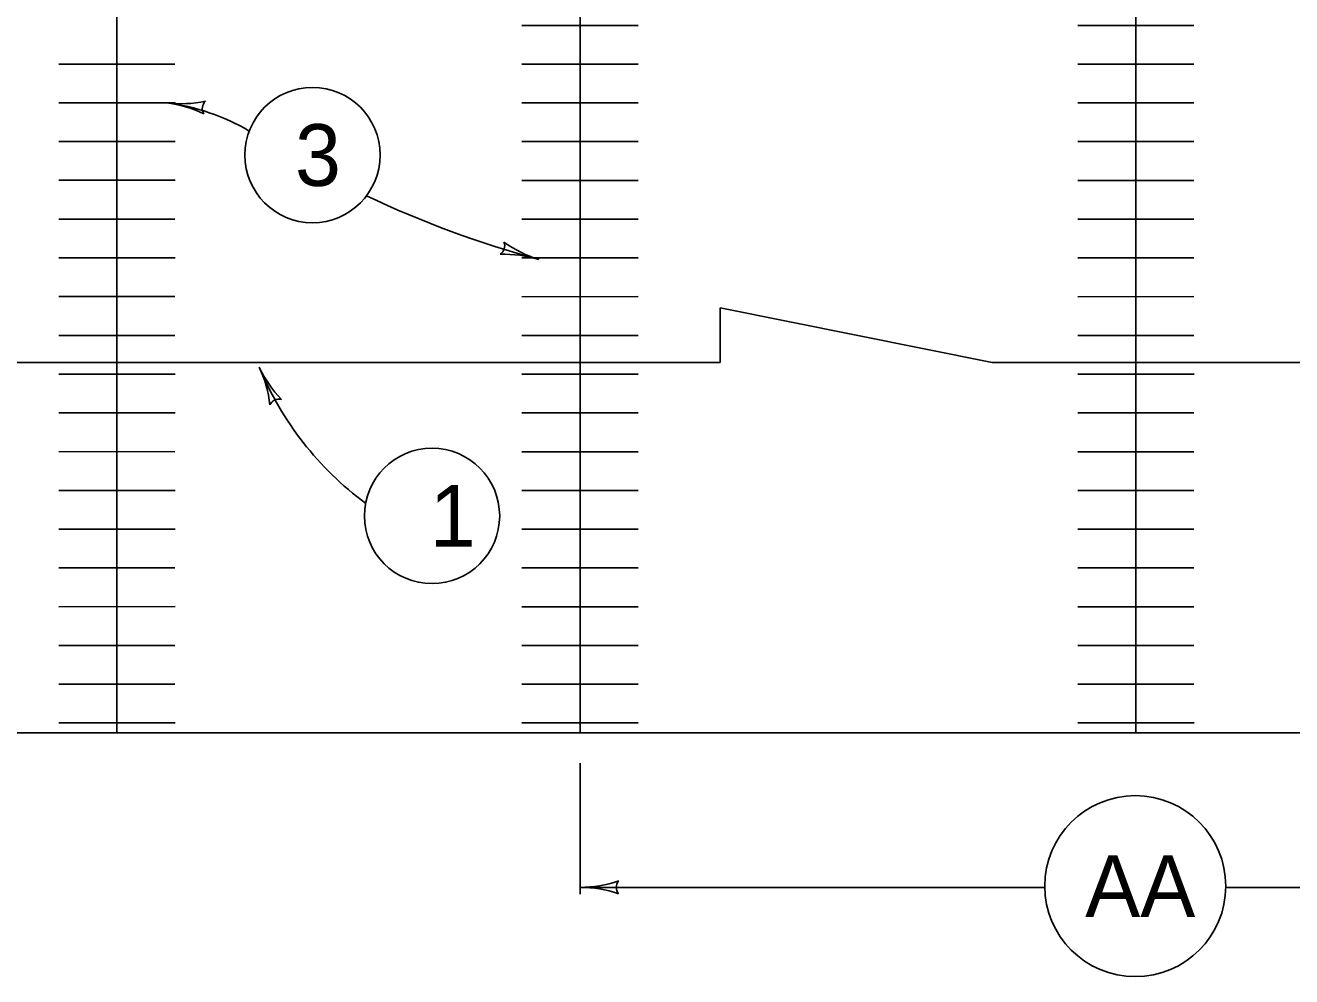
# Model space of a CAD drawing. Extents: x 1007 to 1035.5, y 1000.5 to 1021.5.
# Drawn here: x 1009.062 to 1013.163, y 1010.912 to 1013.993 of the extents above; entities that cross this region are included whole.
import ezdxf

# ---------------------------------------------------------------- set-up
doc = ezdxf.new("R2010")
doc.units = 0
doc.layers.add('Level 1', color=7, linetype='Continuous')
doc.layers.add('Level 2', color=7, linetype='Continuous')

msp = doc.modelspace()

# ---------------------------------------------------------------- linework, layer by layer
at = {"layer": 'Level 1'}
for p, q in [((1009.3586, 1013.9929), (1009.3587, 1014.1017)), ((1010.8586, 1013.9928), (1010.8587, 1014.1016)), ((1012.6586, 1013.9928), (1012.6587, 1014.1016)), ((1009.3587, 1011.7017), (1009.3586, 1013.9929)), ((1010.6703, 1013.9929), (1011.0469, 1013.9929)), ((1010.8587, 1011.7017), (1010.8586, 1013.9929)), ((1010.8587, 1011.7016), (1010.8586, 1013.9928)), ((1012.4703, 1013.9929), (1012.8469, 1013.9929)), ((1012.6587, 1011.7016), (1012.6586, 1013.9928)), ((1009.1704, 1013.8676), (1009.5469, 1013.8676)), ((1010.6704, 1013.8675), (1011.0469, 1013.8675)), ((1012.4704, 1013.8675), (1012.8469, 1013.8675)), ((1009.1704, 1013.7421), (1009.547, 1013.742)), ((1010.6704, 1013.742), (1011.047, 1013.7419)), ((1012.4704, 1013.742), (1012.847, 1013.7419)), ((1009.1704, 1013.6164), (1009.547, 1013.6164)), ((1010.6704, 1013.6163), (1011.047, 1013.6163)), ((1012.4704, 1013.6163), (1012.847, 1013.6163)), ((1009.1703, 1013.4911), (1009.547, 1013.4911)), ((1010.6703, 1013.491), (1011.047, 1013.491)), ((1012.4703, 1013.491), (1012.847, 1013.491)), ((1009.1704, 1013.3655), (1009.5469, 1013.3655)), ((1010.6704, 1013.3654), (1011.0469, 1013.3654)), ((1012.4704, 1013.3654), (1012.8469, 1013.3654)), ((1009.1705, 1013.24), (1009.547, 1013.24)), ((1010.6705, 1013.2399), (1011.047, 1013.2399)), ((1012.4705, 1013.2399), (1012.847, 1013.2399)), ((1009.1704, 1013.1144), (1009.5469, 1013.1145)), ((1010.6704, 1013.1143), (1011.0469, 1013.1144)), ((1012.4704, 1013.1143), (1012.8469, 1013.1144)), ((1011.3127, 1012.9016), (1011.3127, 1013.0778)), ((1011.3127, 1013.0778), (1012.1931, 1012.9016)), ((1009.1704, 1012.989), (1009.5469, 1012.9891)), ((1010.6704, 1012.9889), (1011.0469, 1012.989)), ((1012.4704, 1012.9889), (1012.8469, 1012.989)), ((1007.6459, 1012.9016), (1011.3127, 1012.9016)), ((1012.1931, 1012.9016), (1021.7798, 1012.9016)), ((1009.1705, 1012.8635), (1009.5471, 1012.8636)), ((1010.6705, 1012.8634), (1011.0471, 1012.8635)), ((1012.4705, 1012.8634), (1012.8471, 1012.8635)), ((1009.1704, 1012.738), (1009.547, 1012.7379)), ((1010.6704, 1012.7379), (1011.047, 1012.7378)), ((1012.4704, 1012.7379), (1012.847, 1012.7378)), ((1009.1704, 1012.6125), (1009.5469, 1012.6124)), ((1010.6704, 1012.6124), (1011.0469, 1012.6123)), ((1012.4704, 1012.6124), (1012.8469, 1012.6123)), ((1009.1704, 1012.487), (1009.547, 1012.4869)), ((1010.6704, 1012.4869), (1011.047, 1012.4868)), ((1012.4704, 1012.4869), (1012.847, 1012.4868)), ((1009.1704, 1012.3615), (1009.547, 1012.3614)), ((1010.6704, 1012.3614), (1011.047, 1012.3613)), ((1012.4704, 1012.3614), (1012.847, 1012.3613)), ((1009.1705, 1012.236), (1009.5469, 1012.236)), ((1010.6705, 1012.2359), (1011.0469, 1012.2359)), ((1012.4705, 1012.2359), (1012.8469, 1012.2359)), ((1009.1705, 1012.1104), (1009.547, 1012.1105)), ((1010.6705, 1012.1103), (1011.047, 1012.1104)), ((1012.4705, 1012.1103), (1012.847, 1012.1104)), ((1009.1704, 1011.9848), (1009.5469, 1011.985)), ((1010.6704, 1011.9848), (1011.0469, 1011.9849)), ((1012.4704, 1011.9848), (1012.8469, 1011.9849)), ((1009.1705, 1011.8594), (1009.5469, 1011.8594)), ((1010.6705, 1011.8593), (1011.0469, 1011.8593)), ((1012.4705, 1011.8593), (1012.8469, 1011.8593)), ((1009.1705, 1011.7339), (1009.5471, 1011.734)), ((1010.6705, 1011.7338), (1011.0471, 1011.7339)), ((1012.4705, 1011.7338), (1012.8471, 1011.7339)), ((1007.6459, 1011.7016), (1023.6135, 1011.7016)), ((1010.8587, 1011.6033), (1010.8587, 1011.1793)), ((1010.8587, 1011.2016), (1012.3637, 1011.2016)), ((1012.9498, 1011.2016), (1014.4587, 1011.2016))]:
    msp.add_line(p, q, dxfattribs=at)
for centre, radius in [((1009.9922, 1013.5729), 0.2191), ((1010.3793, 1012.4043), 0.2191), ((1012.6568, 1011.2055), 0.2931)]:
    msp.add_circle(centre, radius, dxfattribs=at)
for centre, radius, start, end in [((1009.4334, 1013.0508), 0.6965, 59.462, 82.9338), ((1011.6054, 1016.4692), 3.3522, 244.5943, 254.7834), ((1010.5835, 1013.2783), 0.0313, 301.6639, 23.7806), ((1010.8406, 1013.6081), 0.3909, 234.2365, 252.8832), ((1010.6106, 1012.8609), 0.3909, 72.8893, 91.5581), ((1010.6106, 1012.8609), 0.3909, 72.8771, 72.8893), ((1010.1734, 1013.0522), 0.3909, 205.2169, 223.8857), ((1010.1734, 1013.0522), 0.3909, 205.2047, 205.2169), ((1010.7889, 1013.2891), 1.0498, 202.6008, 233.4744), ((1009.4661, 1012.7191), 0.3909, 6.5641, 25.2108), ((1009.883, 1012.7512), 0.0313, 73.9915, 156.1082), ((1010.8587, 1011.5925), 0.3909, 269.9878, 270), ((1010.8587, 1011.5925), 0.3909, 270, 288.6688), ((1010.8587, 1010.8106), 0.3909, 71.3472, 89.9939), ((1011.0073, 1011.2015), 0.0313, 138.7746, 220.8913)]:
    msp.add_arc(centre, radius, start, end, dxfattribs=at)
at = {"layer": 'Level 2'}
for centre, radius, start, end in [((1009.5672, 1014.13), 0.3909, 262.9216, 262.9338), ((1009.5672, 1014.13), 0.3909, 262.9338, 281.6026), ((1009.471, 1013.354), 0.3909, 64.281, 82.9277), ((1009.6666, 1013.7237), 0.0313, 131.7084, 213.8251)]:
    msp.add_arc(centre, radius, start, end, dxfattribs=at)

# ---------------------------------------------------------------- texts
at = {"layer": 'Level 1'}
for s, p in [('3', (1009.9355, 1013.4729)), ('1', (1010.3723, 1012.3043)), ('AA', (1012.4946, 1011.1055))]:
    msp.add_text(s, height=0.2, dxfattribs=at).set_placement(p)

doc.saveas('drawing.dxf')
